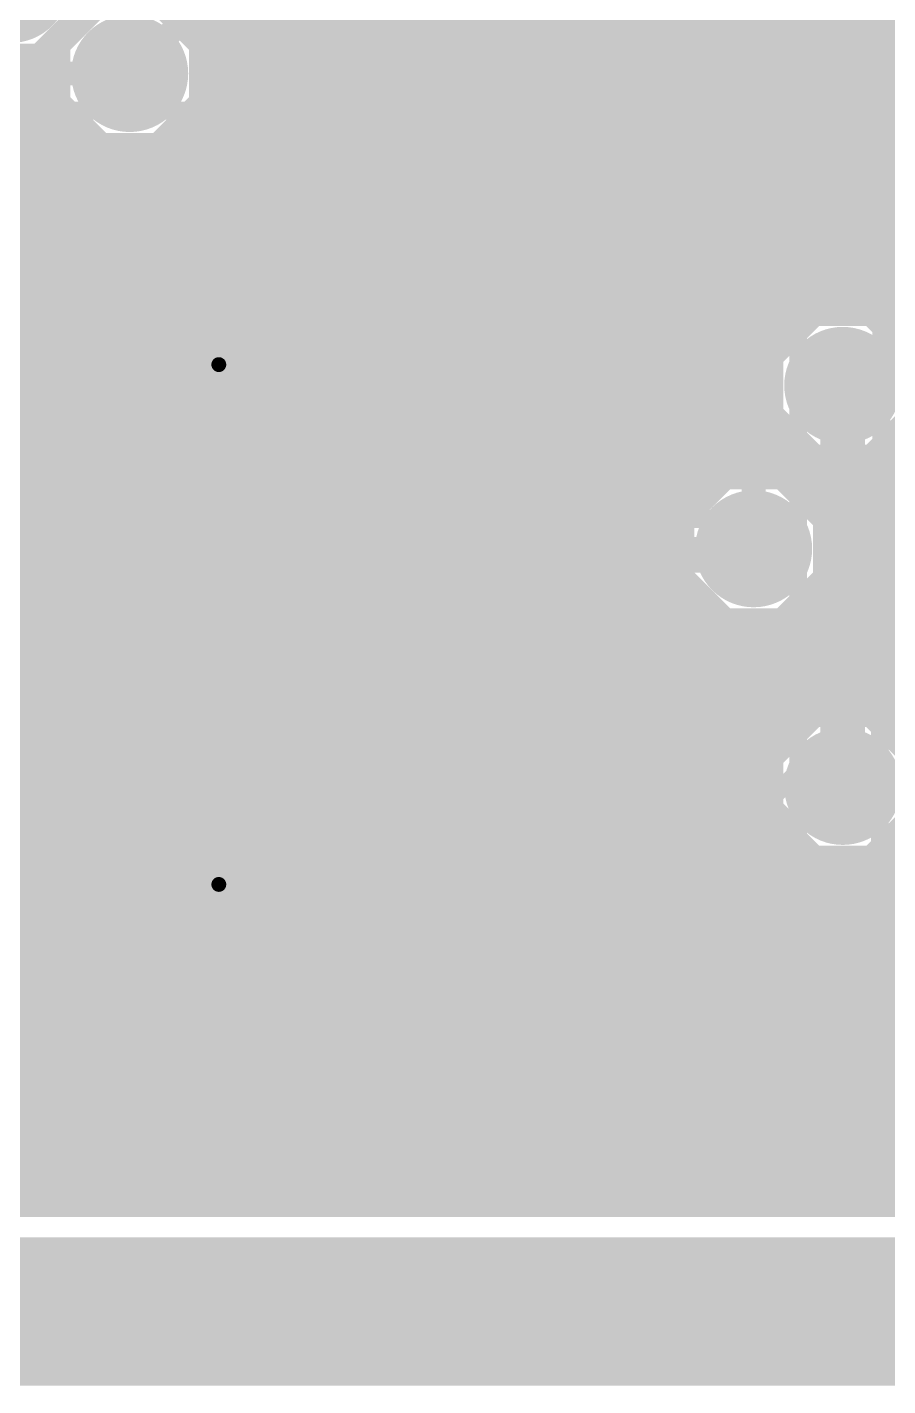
# Model space of a CAD drawing. Extents: x -6 to 196, y -52 to 46.
# Drawn here: x 160.16 to 167.52, y -5.63 to 5.98 of the extents above; entities that cross this region are included whole.
import ezdxf

# ---------------------------------------------------------------- set-up
doc = ezdxf.new("R2010")
doc.units = 0
doc.header["$MEASUREMENT"] = 0
doc.layers.get('0').update_dxf_attribs({"linetype": 'CONTINUOUS'})
for name, color, linetype in [('22-304-1_BOT', 7, 'CONTINUOUS'), ('22-304-1_DRD', 7, 'CONTINUOUS'), ('22-304-1_GND', 6, 'CONTINUOUS'), ('22-304-1_IN1', 4, 'CONTINUOUS'), ('22-304-1_SMT', 5, 'CONTINUOUS'), ('22-304-1_SPT', 10, 'CONTINUOUS'), ('22-304-1_SST', 14, 'CONTINUOUS'), ('22-304-1_TOP', 9, 'CONTINUOUS'), ('THRUHOLE_TAP', 13, 'CONTINUOUS')]:
    doc.layers.add(name, color=color, linetype=linetype)

# ---------------------------------------------------------------- blocks, each defined once
blk = doc.blocks.new('ROUND_52')
at = {"const_width": 0.35052}
blk.add_lwpolyline([(-0.17526, 0, 1), (0.17526, 0, 1)], format="xyb", close=True, dxfattribs=at)
blk = doc.blocks.new('ROUND_57')
at = {"const_width": 0.35052}
blk.add_lwpolyline([(-0.17526, 0, 1), (0.17526, 0, 1)], format="xyb", close=True, dxfattribs=at)
blk = doc.blocks.new('ROUND_80')
at = {"const_width": 0.0635}
blk.add_lwpolyline([(-0.03175, 0, 1), (0.03175, 0, 1)], format="xyb", close=True, dxfattribs=at)
blk = doc.blocks.new('ROUND_83')
at = {"const_width": 0.50038}
blk.add_lwpolyline([(-0.25019, 0, 1), (0.25019, 0, 1)], format="xyb", close=True, dxfattribs=at)
blk = doc.blocks.new('ROUND_85')
at = {"const_width": 0.0635}
blk.add_lwpolyline([(-0.03175, 0, 1), (0.03175, 0, 1)], format="xyb", close=True, dxfattribs=at)
blk = doc.blocks.new('RECTANGLE_5')
blk.add_solid([(0.4826, 0.4064), (0.4826, -0.4064), (-0.4826, 0.4064), (-0.4826, -0.4064)])
blk = doc.blocks.new('RECTANGLE_32')
blk.add_solid([(0.635, 0.508), (0.635, -0.508), (-0.635, 0.508), (-0.635, -0.508)])
blk = doc.blocks.new('ROUND_88')
at = {"const_width": 0.10033}
blk.add_lwpolyline([(-0.050164, 0, 1), (0.050164, 0, 1)], format="xyb", close=True, dxfattribs=at)

msp = doc.modelspace()

# ---------------------------------------------------------------- linework, layer by layer
at = {"layer": '22-304-1_BOT'}
for points, const_width in [([(163.2204, 20.828), (163.2204, -4.064)], 0.254), ([(163.449, 20.828), (163.449, -4.064)], 0.254), ([(163.6776, 20.828), (163.6776, -4.064)], 0.254), ([(163.9062, 20.828), (163.9062, -4.064)], 0.254), ([(164.1348, 20.828), (164.1348, -4.064)], 0.254), ([(164.3634, 20.828), (164.3634, -4.064)], 0.254), ([(164.592, 20.828), (164.592, -4.064)], 0.254), ([(164.8206, 20.828), (164.8206, -4.064)], 0.254), ([(165.0492, 20.828), (165.0492, -4.064)], 0.254), ([(165.2778, 20.828), (165.2778, -4.064)], 0.254), ([(165.5064, 20.828), (165.5064, -4.064)], 0.254), ([(167.1066, 20.828), (167.1066, 3.59664)], 0.254), ([(167.3352, 20.828), (167.3352, 3.56616)], 0.254), ([(167.5638, 20.828), (167.5638, 3.4417)], 0.254), ([(162.433, 11.938), (162.433, 6.985), (161.036, 5.588)], 0.2032), ([(162.9918, 11.557), (162.9918, -4.064)], 0.254), ([(166.37, 1.524), (166.37, 9.525)], 0.2032), ([(165.735, 9.29132), (165.735, 1.75768)], 0.254), ([(166.878, 9.07796), (166.878, 3.54838)], 0.254), ([(165.94074, 9.00176), (165.94074, 2.04724)], 0.254), ([(166.79926, 9.00176), (166.79926, 3.51028)], 0.254), ([(162.73526, 6.68274), (161.7091, 5.65404)], 0.254), ([(162.7632, 6.71068), (162.7632, -4.064)], 0.254), ([(162.5346, 6.47954), (162.5346, -4.064)], 0.254), ([(162.306, 6.25094), (162.306, -4.064)], 0.254), ([(165.94074, 5.9944), (162.04692, 5.9944)], 0.254), ([(162.0774, 6.02234), (162.0774, -4.064)], 0.254), ([(193.929, 5.9944), (166.79926, 5.9944)], 0.254), ([(160.2486, 5.71246), (160.2486, -4.064)], 0.254), ([(160.38322, 5.7658), (160.36036, 5.7658)], 0.254), ([(165.94074, 5.7658), (161.81832, 5.7658)], 0.254), ([(161.8488, 5.79374), (161.8488, -4.064)], 0.254), ([(193.929, 5.7658), (166.79926, 5.7658)], 0.254), ([(160.36036, 5.5372), (159.17926, 5.5372)], 0.254), ([(165.94074, 5.5372), (161.7091, 5.5372)], 0.254), ([(193.929, 5.5372), (166.79926, 5.5372)], 0.254), ([(160.41878, 5.3086), (159.17926, 5.3086)], 0.254), ([(161.6202, 5.24764), (161.6202, -4.064)], 0.254), ([(165.94074, 5.3086), (161.65068, 5.3086)], 0.254), ([(169.75836, 5.3086), (166.79926, 5.3086)], 0.254), ([(160.4772, 5.207), (160.4772, -4.064)], 0.254), ([(160.58896, 5.08), (159.17926, 5.08)], 0.254), ([(160.7058, 4.99618), (160.7058, -4.064)], 0.254), ([(161.3916, 5.01142), (161.3916, -4.064)], 0.254), ([(165.94074, 5.08), (161.48304, 5.08)], 0.254), ([(169.4942, 5.08), (166.79926, 5.08)], 0.254), ([(160.9344, 4.91998), (160.9344, -4.064)], 0.254), ([(161.163, 4.92252), (161.163, -4.064)], 0.254), ([(165.94074, 4.8514), (159.17926, 4.8514)], 0.254), ([(169.3926, 4.8514), (166.79926, 4.8514)], 0.254), ([(165.94074, 4.6228), (159.17926, 4.6228)], 0.254), ([(169.3799, 4.6228), (166.79926, 4.6228)], 0.254), ([(165.94074, 4.3942), (159.17926, 4.3942)], 0.254), ([(169.44848, 4.3942), (166.79926, 4.3942)], 0.254), ([(165.94074, 4.1656), (159.17926, 4.1656)], 0.254), ([(169.62374, 4.1656), (166.79926, 4.1656)], 0.254), ([(165.94074, 3.937), (159.17926, 3.937)], 0.254), ([(169.62374, 3.937), (166.79926, 3.937)], 0.254), ([(165.94074, 3.7084), (159.17926, 3.7084)], 0.254), ([(169.62374, 3.7084), (166.79926, 3.7084)], 0.254), ([(165.94074, 3.4798), (159.17926, 3.4798)], 0.254), ([(169.62374, 3.4798), (167.513, 3.4798)], 0.254), ([(165.94074, 3.2512), (159.17926, 3.2512)], 0.254), ([(165.94074, 3.0226), (159.17926, 3.0226)], 0.254), ([(167.132, -0.508), (167.132, 2.921)], 0.381), ([(165.94074, 2.794), (159.17926, 2.794)], 0.254), ([(165.94074, 2.5654), (159.17926, 2.5654)], 0.254), ([(165.94074, 2.3368), (159.17926, 2.3368)], 0.254), ([(165.94074, 2.1082), (159.17926, 2.1082)], 0.254), ([(165.79342, 1.8796), (159.17926, 1.8796)], 0.254), ([(165.70452, 1.651), (159.17926, 1.651)], 0.254), ([(165.70198, 1.4224), (159.17926, 1.4224)], 0.254), ([(165.735, 1.29032), (165.735, -4.064)], 0.254), ([(165.77818, 1.1938), (159.17926, 1.1938)], 0.254), ([(165.989, 0.9652), (159.17926, 0.9652)], 0.254), ([(165.9636, 0.98298), (165.9636, -4.064)], 0.254), ([(166.1922, 0.87122), (166.1922, -4.064)], 0.254), ([(166.4208, 0.84836), (166.4208, -4.064)], 0.254), ([(166.61384, 0.89408), (166.61384, -0.07112)], 0.254), ([(166.61384, 0.7366), (159.17926, 0.7366)], 0.254), ([(166.61384, 0.508), (159.17926, 0.508)], 0.254), ([(166.61384, 0.2794), (159.17926, 0.2794)], 0.254), ([(166.61384, 0.0508), (159.17926, 0.0508)], 0.254), ([(166.54018, -0.1778), (159.24784, -0.1778)], 0.254), ([(166.46398, -0.4064), (159.385, -0.4064)], 0.254), ([(166.46652, -0.635), (159.42564, -0.635)], 0.254), ([(166.55542, -0.8636), (159.385, -0.8636)], 0.254), ([(166.6494, -0.98044), (166.6494, -4.064)], 0.254), ([(167.5638, -1.0287), (167.5638, -4.064)], 0.254), ([(166.79164, -1.0922), (159.24784, -1.0922)], 0.254), ([(166.878, -1.13538), (166.878, -4.064)], 0.254), ([(167.3352, -1.15316), (167.3352, -4.064)], 0.254), ([(169.96664, -1.0922), (167.47236, -1.0922)], 0.254), ([(167.1066, -1.18364), (167.1066, -4.064)], 0.254), ([(193.929, -1.3208), (154.2669, -1.3208)], 0.254), ([(193.929, -1.5494), (154.2669, -1.5494)], 0.254), ([(193.929, -1.778), (154.2669, -1.778)], 0.254), ([(193.929, -2.0066), (141.34592, -2.0066)], 0.254), ([(193.929, -2.2352), (141.11732, -2.2352)], 0.254), ([(193.929, -2.4638), (140.88872, -2.4638)], 0.254), ([(193.929, -2.6924), (140.66012, -2.6924)], 0.254), ([(193.929, -2.921), (140.43152, -2.921)], 0.254), ([(193.929, -3.1496), (140.20292, -3.1496)], 0.254), ([(193.929, -3.3782), (139.97432, -3.3782)], 0.254), ([(193.929, -3.6068), (139.74572, -3.6068)], 0.254), ([(193.929, -3.8354), (139.51712, -3.8354)], 0.254), ([(193.929, -4.064), (139.28852, -4.064)], 0.254)]:
    msp.add_lwpolyline(points, dxfattribs=dict(at, const_width=const_width))
at = {"layer": '22-304-1_BOT', "const_width": 0.254}
for points in [[(160.02, 5.67436, 0.1446172), (160.38715, 5.78282)], [(160.3883, 5.78104, 0.0725411), (160.36015, 5.588)], [(160.36036, 5.588, 0.4142136), (161.036, 4.91236)], [(161.036, 4.91236, 0.4142136), (161.71164, 5.588)], [(161.71164, 5.588, 0.0244547), (161.70841, 5.65397)], [(167.132, 3.59664, 0.1292189), (166.7998, 3.50933)], [(167.80764, 2.921, 0.4142136), (167.132, 3.59664)], [(165.94074, 2.04724, 0.2246031), (165.69321, 1.524)], [(165.69436, 1.524, 0.4142136), (166.37, 0.84836)], [(166.37, 0.84836, 0.0925965), (166.6139, 0.89392)], [(166.61384, -0.07112, 0.1769366), (166.45424, -0.508)], [(166.45636, -0.508, 0.4142136), (167.132, -1.18364)], [(167.132, -1.18364, 0.4142136), (167.80764, -0.508)]]:
    msp.add_lwpolyline(points, format="xyb", dxfattribs=at)
at = {"layer": '22-304-1_DRD'}
for points, const_width in [([(195.00088, 21.99894), (101.99878, 21.99894), (78.99908, 44.99864), (-4.99872, 44.99864), (-4.99872, -4.99872), (195.00088, -4.99872), (195.00088, 21.99894)], 1.27), ([(160.655, 6.096), (160.655, 6.604)], 0.254), ([(160.782, 6.223), (160.401, 5.842)], 0.254), ([(161.671, 5.842), (161.29, 6.223)], 0.254), ([(160.274, 5.715), (160.655, 6.096)], 0.254), ([(160.401, 5.842), (160.401, 5.334)], 0.254), ([(161.671, 5.334), (161.671, 5.842)], 0.254), ([(159.766, 5.715), (160.274, 5.715)], 0.254), ([(160.401, 5.334), (160.782, 4.953)], 0.254), ([(161.29, 4.953), (161.671, 5.334)], 0.254), ([(160.782, 4.953), (161.29, 4.953)], 0.254), ([(161.544, 3.7338), (161.163, 3.3528)], 0.254), ([(162.052, 3.7338), (161.544, 3.7338)], 0.254), ([(162.433, 3.3528), (162.052, 3.7338)], 0.254), ([(166.878, 3.556), (166.497, 3.175)], 0.254), ([(167.386, 3.556), (166.878, 3.556)], 0.254), ([(167.767, 3.175), (167.386, 3.556)], 0.254), ([(161.163, 3.3528), (161.163, 2.8448)], 0.254), ([(162.433, 2.8448), (162.433, 3.3528)], 0.254), ([(166.497, 3.175), (166.497, 2.667)], 0.254), ([(161.163, 2.8448), (161.544, 2.4638)], 0.254), ([(162.052, 2.4638), (162.433, 2.8448)], 0.254), ([(166.497, 2.667), (166.878, 2.286)], 0.254), ([(167.386, 2.286), (167.767, 2.667)], 0.254), ([(161.544, 2.4638), (162.052, 2.4638)], 0.254), ([(166.878, 2.286), (167.386, 2.286)], 0.254), ([(166.116, 2.159), (165.735, 1.778)], 0.254), ([(166.624, 2.159), (166.116, 2.159)], 0.254), ([(167.005, 1.778), (166.624, 2.159)], 0.254), ([(165.735, 1.778), (165.735, 1.27)], 0.254), ([(167.005, 1.27), (167.005, 1.778)], 0.254), ([(165.735, 1.27), (166.116, 0.889)], 0.254), ([(166.624, 0.889), (167.005, 1.27)], 0.254), ([(166.116, 0.889), (166.624, 0.889)], 0.254), ([(166.878, 0.127), (166.497, -0.254)], 0.254), ([(167.386, 0.127), (166.878, 0.127)], 0.254), ([(167.767, -0.254), (167.386, 0.127)], 0.254), ([(166.497, -0.254), (166.497, -0.762)], 0.254), ([(161.544, -0.7112), (161.163, -1.0922)], 0.254), ([(162.052, -0.7112), (161.544, -0.7112)], 0.254), ([(162.433, -1.0922), (162.052, -0.7112)], 0.254), ([(166.497, -0.762), (166.878, -1.143)], 0.254), ([(167.386, -1.143), (167.767, -0.762)], 0.254), ([(161.163, -1.0922), (161.163, -1.6002)], 0.254), ([(162.433, -1.6002), (162.433, -1.0922)], 0.254), ([(166.878, -1.143), (167.386, -1.143)], 0.254), ([(161.163, -1.6002), (161.544, -1.9812)], 0.254), ([(162.052, -1.9812), (162.433, -1.6002)], 0.254), ([(161.544, -1.9812), (162.052, -1.9812)], 0.254)]:
    msp.add_lwpolyline(points, dxfattribs=dict(at, const_width=const_width))
at = {"layer": '22-304-1_GND', "const_width": 1.27}
msp.add_lwpolyline([(195.00088, 21.99894), (101.99878, 21.99894), (78.99908, 44.99864), (-4.99872, 44.99864), (-4.99872, -4.99872), (195.00088, -4.99872), (195.00088, 21.99894)], dxfattribs=at)
at = {"layer": '22-304-1_IN1', "const_width": 0.254}
for points in [[(193.802, 20.955), (193.802, -3.937), (146.05, -3.937)], [(161.5694, 19.29384), (161.5694, 6.00456)], [(163.1696, 19.29384), (163.1696, -3.937)], [(163.3982, 19.29384), (163.3982, -3.937)], [(163.6268, 19.29384), (163.6268, -3.937)], [(163.8554, 19.29384), (163.8554, -3.937)], [(164.084, 19.29384), (164.084, -3.937)], [(164.3126, 19.29384), (164.3126, -3.937)], [(164.5412, 19.29384), (164.5412, -3.937)], [(164.7698, 19.29384), (164.7698, -3.937)], [(164.9984, 19.29384), (164.9984, -3.937)], [(165.227, 19.29384), (165.227, -3.937)], [(165.4556, 19.29384), (165.4556, -3.937)], [(165.6842, 19.29384), (165.6842, -3.937)], [(167.0558, 19.29384), (167.0558, 3.59156)], [(167.2844, 19.29384), (167.2844, 3.57886)], [(167.513, 19.29384), (167.513, 3.4798)], [(161.798, 11.70432), (161.798, -3.937)], [(162.941, 11.49096), (162.941, -3.937)], [(162.0266, 11.39698), (162.0266, -3.937)], [(162.2552, 11.28522), (162.2552, -3.937)], [(162.4838, 11.26236), (162.4838, -3.937)], [(162.7124, 11.32078), (162.7124, -3.937)], [(165.9128, 9.02716), (165.9128, 2.02184)], [(166.8272, 9.02716), (166.8272, 3.52552)], [(166.1414, 8.88746), (166.1414, 2.159)], [(166.37, 8.84936), (166.37, 2.19964)], [(166.5986, 8.88746), (166.5986, 3.33756)], [(183.88584, 5.9944), (161.57702, 5.9944)], [(160.1978, 5.69722), (160.1978, -3.937)], [(160.38322, 5.7658), (160.36036, 5.7658)], [(183.88584, 5.7658), (161.68878, 5.7658)], [(160.36036, 5.5372), (145.74266, 5.5372)], [(183.88584, 5.5372), (161.7091, 5.5372)], [(160.41878, 5.3086), (145.74266, 5.3086)], [(160.4264, 5.29336), (160.4264, -3.937)], [(169.75836, 5.3086), (161.65068, 5.3086)], [(161.5694, 5.17144), (161.5694, -3.937)], [(160.58896, 5.08), (158.18104, 5.08)], [(160.655, 5.0292), (160.655, -3.937)], [(169.4942, 5.08), (161.48304, 5.08)], [(160.8836, 4.9276), (160.8836, -3.937)], [(161.1122, 4.9149), (161.1122, -3.937)], [(161.3408, 4.98348), (161.3408, -3.937)], [(169.3926, 4.8514), (158.34868, 4.8514)], [(169.3799, 4.6228), (158.4071, 4.6228)], [(169.44848, 4.3942), (158.38678, 4.3942)], [(169.63644, 4.1656), (158.27502, 4.1656)], [(178.32832, 3.937), (157.96768, 3.937)], [(183.88584, 3.7084), (145.72996, 3.7084)], [(166.751, 3.4798), (145.59788, 3.4798)], [(183.88584, 3.4798), (167.513, 3.4798)], [(166.54018, 3.2512), (138.176, 3.2512)], [(166.46398, 3.0226), (133.29412, 3.0226)], [(166.46652, 2.794), (136.49198, 2.794)], [(166.55542, 2.5654), (136.65962, 2.5654)], [(166.5986, 2.50444), (166.5986, 2.159)], [(166.79164, 2.3368), (136.71804, 2.3368)], [(166.8272, 2.31648), (166.8272, 2.02184)], [(183.88584, 2.3368), (167.47236, 2.3368)], [(167.513, 2.3622), (167.513, 0.0508)], [(167.0558, 2.2479), (167.0558, 0.16256)], [(167.2844, 2.2606), (167.2844, 0.14986)], [(166.02964, 2.1082), (136.69772, 2.1082)], [(183.88584, 2.1082), (166.71036, 2.1082)], [(165.79342, 1.8796), (136.58596, 1.8796)], [(183.88584, 1.8796), (166.94404, 1.8796)], [(165.70452, 1.651), (136.27862, 1.651)], [(183.88584, 1.651), (167.03294, 1.651)], [(165.70198, 1.4224), (156.23032, 1.4224)], [(183.88584, 1.4224), (167.03802, 1.4224)], [(165.77818, 1.1938), (156.6037, 1.1938)], [(183.88584, 1.1938), (166.95928, 1.1938)], [(165.989, 0.9652), (156.72816, 0.9652)], [(165.9128, 1.02616), (165.9128, -3.937)], [(180.38064, 0.9652), (166.751, 0.9652)], [(166.8272, 1.02616), (166.8272, 0.09652)], [(166.1414, 0.88646), (166.1414, -3.937)], [(166.37, 0.84836), (166.37, -3.937)], [(166.5986, 0.88646), (166.5986, -0.09144)], [(180.14442, 0.7366), (157.2641, 0.7366)], [(180.05552, 0.508), (157.5308, 0.508)], [(180.05298, 0.2794), (157.62986, 0.2794)], [(166.751, 0.0508), (157.64256, 0.0508)], [(169.926, 0.0508), (167.513, 0.0508)], [(166.54018, -0.1778), (159.24784, -0.1778)], [(166.46398, -0.4064), (159.385, -0.4064)], [(166.46652, -0.635), (159.42564, -0.635)], [(166.55542, -0.8636), (159.385, -0.8636)], [(166.5986, -0.92456), (166.5986, -3.937)], [(166.79164, -1.0922), (159.24784, -1.0922)], [(166.8272, -1.11252), (166.8272, -3.937)], [(167.2844, -1.16586), (167.2844, -3.937)], [(169.96664, -1.0922), (167.47236, -1.0922)], [(167.513, -1.0668), (167.513, -3.937)], [(167.0558, -1.17856), (167.0558, -3.937)], [(193.802, -1.3208), (140.3731, -1.3208)], [(193.802, -1.5494), (140.31468, -1.5494)], [(193.802, -1.778), (140.14704, -1.778)], [(193.802, -2.0066), (121.793, -2.0066)], [(193.802, -2.2352), (121.65584, -2.2352)], [(193.802, -2.4638), (121.07672, -2.4638)], [(193.802, -2.6924), (121.12244, -2.6924)], [(193.802, -2.921), (121.27738, -2.921)], [(193.802, -3.1496), (137.94232, -3.1496)], [(193.802, -3.3782), (138.3157, -3.3782)], [(193.802, -3.6068), (138.44016, -3.6068)], [(193.802, -3.8354), (138.47064, -3.8354)]]:
    msp.add_lwpolyline(points, dxfattribs=at)
for points in [[(161.71164, 5.588, 0.4142136), (161.036, 6.26364)], [(160.02, 5.67436, 0.1446172), (160.38715, 5.78282)], [(160.3883, 5.78104, 0.0725411), (160.36015, 5.588)], [(160.36036, 5.588, 0.4142136), (161.036, 4.91236)], [(161.036, 4.91236, 0.4142136), (161.71164, 5.588)], [(167.132, 3.59664, 0.4142136), (166.45636, 2.921)], [(167.80764, 2.921, 0.4142136), (167.132, 3.59664)], [(166.45636, 2.921, 0.4142136), (167.132, 2.24536)], [(167.132, 2.24536, 0.4142136), (167.80764, 2.921)], [(166.37, 2.19964, 0.4142136), (165.69436, 1.524)], [(167.04564, 1.524, 0.4142136), (166.37, 2.19964)], [(165.69436, 1.524, 0.4142136), (166.37, 0.84836)], [(166.37, 0.84836, 0.4142136), (167.04564, 1.524)], [(167.132, 0.16764, 0.4142136), (166.45636, -0.508)], [(167.80764, -0.508, 0.4142136), (167.132, 0.16764)], [(166.45636, -0.508, 0.4142136), (167.132, -1.18364)], [(167.132, -1.18364, 0.4142136), (167.80764, -0.508)]]:
    msp.add_lwpolyline(points, format="xyb", dxfattribs=at)
at = {"layer": '22-304-1_SST', "const_width": 0.1524}
for points in [[(162.179, 5.842), (162.179, 1.778), (166.751, 1.778), (166.751, 3.556), (166.497, 3.81), (166.751, 4.064), (166.751, 5.842), (162.179, 5.842)], [(159.8295, 5.2705), (159.8295, 2.3495), (161.4678, 2.3495), (161.4678, 5.2705), (159.8295, 5.2705)], [(169.1005, 2.3495), (169.1005, 5.2705), (167.4622, 5.2705), (167.4622, 2.3495), (169.1005, 2.3495)], [(167.45204, 1.7526), (167.28186, 1.69164), (167.28186, 1.45542), (167.45204, 1.397), (167.61968, 1.27762), (168.12768, 1.27762), (168.29786, 1.33604), (168.29786, 1.69164), (168.12768, 1.7526), (167.45204, 1.7526)], [(167.61968, 1.51384), (167.28186, 1.27762)], [(162.179, 1.397), (162.179, -2.667), (166.751, -2.667), (166.751, -0.889), (166.497, -0.635), (166.751, -0.381), (166.751, 1.397), (162.179, 1.397)], [(167.45204, 0.9144), (167.28186, 0.85344), (167.28186, 0.49784), (167.45204, 0.43942), (167.78986, 0.43942), (167.96004, 0.5588), (167.96004, 0.9144), (168.29786, 0.9144), (168.29786, 0.43942)], [(159.8295, 0.8255), (159.8295, -2.0955), (161.4678, -2.0955), (161.4678, 0.8255), (159.8295, 0.8255)], [(167.4495, 0.1905), (167.4495, -2.7305), (169.0878, -2.7305), (169.0878, 0.1905), (167.4495, 0.1905)]]:
    msp.add_lwpolyline(points, dxfattribs=at)
at = {"layer": '22-304-1_TOP'}
for points, const_width in [([(139.0269, 12.79652), (140.49248, 12.79652), (142.748, 10.541), (152.527, 10.541), (153.67, 9.398), (159.131, 9.398), (162.306, 6.223), (164.846, 6.223), (165.227, 5.842), (170.1292, 5.842), (171.45, 4.5212)], 0.2032), ([(139.0269, 9.79424), (141.58976, 9.79424), (142.367, 9.017), (152.019, 9.017), (153.797, 7.239), (160.655, 7.239), (162.179, 5.715), (164.592, 5.715), (164.973, 5.334), (169.799, 5.334), (170.053, 5.08), (170.053, 4.699)], 0.2032), ([(161.036, 5.588), (159.766, 5.588), (159.131, 6.223), (153.543, 6.223), (151.765, 8.001), (142.113, 8.001), (141.32052, 8.79348), (139.0269, 8.79348)], 0.2032), ([(164.4142, 5.28574), (164.28466, 5.28574)], 0.254), ([(164.28466, 5.28574), (164.28466, 3.99034)], 0.254), ([(164.4142, 5.28574), (164.66566, 5.03682)], 0.254), ([(164.465, 5.23494), (164.465, 1.95326)], 0.254), ([(164.49294, 5.207), (164.28466, 5.207)], 0.254), ([(164.6936, 5.00888), (164.6936, 4.64566)], 0.254), ([(164.73424, 4.9784), (164.28466, 4.9784)], 0.254), ([(164.9222, 4.90728), (164.9222, 4.64566)], 0.254), ([(166.30904, 4.90474), (164.973, 4.90474)], 0.254), ([(165.1508, 4.90474), (165.1508, 4.64566)], 0.254), ([(165.3794, 4.90474), (165.3794, 4.64566)], 0.254), ([(165.608, 4.90474), (165.608, 4.64566)], 0.254), ([(165.8366, 4.90474), (165.8366, 4.64566)], 0.254), ([(166.0652, 4.90474), (166.0652, 4.6736)], 0.254), ([(163.322, 4.826), (163.0172, 4.5212), (160.655, 4.5212)], 0.2794), ([(166.243, 4.8514), (166.03726, 4.64566)], 0.254), ([(166.1414, 4.7498), (164.28466, 4.7498)], 0.254), ([(164.64534, 4.64566), (164.64534, 2.97434)], 0.254), ([(166.03726, 4.64566), (164.64534, 4.64566)], 0.254), ([(157.734, 4.572), (160.6042, 4.572), (160.655, 4.5212)], 0.2032), ([(164.64534, 4.5212), (164.28466, 4.5212)], 0.254), ([(165.608, 3.81), (165.862, 3.81), (166.5732, 4.5212), (168.275, 4.5212)], 0.2794), ([(164.64534, 4.2926), (164.28466, 4.2926)], 0.254), ([(162.35934, 4.064), (161.46526, 4.064)], 0.254), ([(164.64534, 4.064), (164.28466, 4.064)], 0.254), ([(161.46526, 4.05384), (161.46526, 3.83286)], 0.254), ([(162.35934, 4.05384), (161.46526, 4.05384)], 0.254), ([(161.4932, 4.05384), (161.4932, 1.95326)], 0.254), ([(161.7218, 4.05384), (161.7218, 1.95326)], 0.254), ([(161.9504, 4.05384), (161.9504, 1.95326)], 0.254), ([(162.179, 4.05384), (162.179, 1.95326)], 0.254), ([(162.35934, 4.05384), (162.35934, 3.99034)], 0.254), ([(164.28466, 3.99034), (162.35934, 3.99034)], 0.254), ([(162.4076, 3.99034), (162.4076, 3.62966)], 0.254), ([(162.6362, 3.99034), (162.6362, 3.62966)], 0.254), ([(162.8648, 3.99034), (162.8648, 3.62966)], 0.254), ([(163.0934, 3.99034), (163.0934, 3.62966)], 0.254), ([(163.322, 3.99034), (163.322, 3.62966)], 0.254), ([(163.5506, 3.99034), (163.5506, 3.62966)], 0.254), ([(163.7792, 3.99034), (163.7792, 3.62966)], 0.254), ([(164.0078, 3.99034), (164.0078, 3.62966)], 0.254), ([(164.2364, 3.99034), (164.2364, 3.62966)], 0.254), ([(164.64534, 3.8354), (161.46526, 3.8354)], 0.254), ([(161.46526, 3.83286), (161.46526, 3.78714), (161.46526, 2.36474)], 0.254), ([(135.04418, 3.81), (135.04418, 2.24282), (135.763, 1.524), (166.37, 1.524)], 0.2032), ([(162.35934, 3.6068), (161.46526, 3.6068)], 0.254), ([(162.35934, 3.62966), (162.35934, 1.95834)], 0.254), ([(164.28466, 3.62966), (162.35934, 3.62966)], 0.254), ([(163.322, 3.62966), (163.322, 2.794)], 0.254), ([(164.28466, 3.62966), (164.28466, 1.95834)], 0.254), ([(164.64534, 3.6068), (164.28466, 3.6068)], 0.254), ([(162.35934, 3.3782), (161.46526, 3.3782)], 0.254), ([(164.64534, 3.3782), (164.28466, 3.3782)], 0.254), ([(162.35934, 3.1496), (161.46526, 3.1496)], 0.254), ([(164.64534, 3.1496), (164.28466, 3.1496)], 0.254), ([(167.132, 2.921), (167.3098, 3.0988), (168.275, 3.0988)], 0.381), ([(159.84474, 3.0988), (160.655, 3.0988)], 0.254), ([(160.655, 2.36474), (160.655, 3.0988)], 0.254), ([(161.46526, 3.0988), (160.655, 3.0988)], 0.254), ([(161.798, 3.0988), (160.655, 3.0988)], 0.2032), ([(161.798, 3.0988), (162.1028, 2.794), (163.322, 2.794)], 0.2032), ([(162.35934, 2.921), (161.46526, 2.921)], 0.254), ([(166.45636, 2.921), (164.28466, 2.921)], 0.254), ([(166.45636, 2.97434), (164.64534, 2.97434)], 0.254), ([(164.6936, 2.97434), (164.6936, 1.95326)], 0.254), ([(164.9222, 2.97434), (164.9222, 1.95326)], 0.254), ([(165.1508, 2.97434), (165.1508, 1.95326)], 0.254), ([(165.3794, 2.97434), (165.3794, 1.95326)], 0.254), ([(165.608, 2.97434), (165.608, 1.95326)], 0.254), ([(165.8366, 2.97434), (165.8366, 1.95326)], 0.254), ([(166.0652, 2.97434), (166.0652, 2.12852)], 0.254), ([(166.2938, 2.97434), (166.2938, 2.19456)], 0.254), ([(166.45636, 2.97434), (166.45426, 2.921)], 0.254), ([(162.35934, 2.794), (163.322, 2.794)], 0.254), ([(164.28466, 2.794), (163.322, 2.794)], 0.254), ([(162.35934, 2.6924), (161.46526, 2.6924)], 0.254), ([(166.49446, 2.6924), (164.28466, 2.6924)], 0.254), ([(166.5224, 2.62636), (166.5224, 2.18186)], 0.254), ([(162.35934, 2.4638), (161.46526, 2.4638)], 0.254), ([(166.63416, 2.4638), (164.28466, 2.4638)], 0.254), ([(161.46526, 2.36474), (159.84474, 2.36474)], 0.254), ([(160.1216, 2.36474), (160.1216, 1.95326)], 0.254), ([(160.3502, 2.36474), (160.3502, 1.95326)], 0.254), ([(160.5788, 2.36474), (160.5788, 1.95326)], 0.254), ([(160.8074, 2.36474), (160.8074, 1.95326)], 0.254), ([(161.036, 2.36474), (161.036, 1.95326)], 0.254), ([(161.2646, 2.36474), (161.2646, 1.95326)], 0.254), ([(186.09056, 2.3495), (181.229, 2.3495), (180.2765, 1.397), (167.767, 1.397), (165.735, -0.635)], 0.2032), ([(166.751, 2.3622), (166.751, 2.0828)], 0.254), ([(167.4368, 2.31648), (167.4368, 1.67132)], 0.254), ([(169.08526, 2.36474), (167.51808, 2.36474)], 0.254), ([(162.35934, 2.2352), (136.71804, 2.2352)], 0.254), ([(170.38574, 2.2352), (164.28466, 2.2352)], 0.254), ([(166.9796, 2.2606), (166.9796, 1.8161)], 0.254), ([(167.2082, 2.2479), (167.2082, 1.44272)], 0.254), ([(162.35934, 2.0066), (136.65962, 2.0066)], 0.254), ([(165.89502, 2.0066), (164.28466, 2.0066)], 0.254), ([(170.61434, 2.0066), (166.84244, 2.0066)], 0.254), ([(165.84676, 1.95326), (136.63422, 1.95326)], 0.254), ([(164.28466, 1.95834), (162.35934, 1.95834)], 0.254), ([(167.57142, 1.778), (166.99738, 1.778)], 0.254), ([(167.46474, 1.69926), (166.96182, 1.19888)], 0.254), ([(167.31234, 1.5494), (167.04564, 1.5494)], 0.254), ([(167.08374, 1.3208), (167.01516, 1.3208)], 0.254), ([(164.28466, 1.09474), (164.28466, -0.45466)], 0.254), ([(165.84676, 1.09474), (164.28466, 1.09474)], 0.254), ([(165.8493, 1.0922), (164.28466, 1.0922)], 0.254), ([(164.465, 1.09474), (164.465, -2.40284)], 0.254), ([(164.6936, 1.09474), (164.6936, 0.20066)], 0.254), ([(164.9222, 1.09474), (164.9222, 0.20066)], 0.254), ([(165.1508, 1.09474), (165.1508, 0.20066)], 0.254), ([(165.3794, 1.09474), (165.3794, 0.20066)], 0.254), ([(165.608, 1.09474), (165.608, 0.20066)], 0.254), ([(165.8366, 1.09474), (165.8366, 0.20066)], 0.254), ([(166.69512, 0.92964), (165.9636, 0.20066)], 0.254), ([(166.0652, 0.91948), (166.0652, 0.29972)], 0.254), ([(166.22268, 0.8636), (164.28466, 0.8636)], 0.254), ([(166.2938, 0.8509), (166.2938, 0.52832)], 0.254), ([(166.62654, 0.8636), (166.51732, 0.8636)], 0.254), ([(166.5224, 0.8636), (166.5224, 0.75692)], 0.254), ([(166.39794, 0.635), (164.28466, 0.635)], 0.254), ([(163.322, 0.381), (160.9598, 0.381), (160.655, 0.0762)], 0.2794), ([(166.16934, 0.4064), (164.28466, 0.4064)], 0.254), ([(164.64534, 0.1778), (164.28466, 0.1778)], 0.254), ([(164.64534, 0.20066), (164.64534, -1.47066)], 0.254), ([(165.9636, 0.20066), (164.64534, 0.20066)], 0.254), ([(156.972, 0.127), (160.6042, 0.127), (160.655, 0.0762)], 0.2032), ([(162.35934, -0.08636), (161.46526, -0.08636)], 0.254), ([(161.46526, -0.08636), (161.46526, -0.61214)], 0.254), ([(161.4932, -0.08636), (161.4932, -2.40284)], 0.254), ([(161.7218, -0.08636), (161.7218, -2.40284)], 0.254), ([(161.9504, -0.08636), (161.9504, -2.40284)], 0.254), ([(162.179, -0.08636), (162.179, -2.40284)], 0.254), ([(162.35934, -0.08636), (162.35934, -0.45466)], 0.254), ([(164.64534, -0.0508), (164.28466, -0.0508)], 0.254), ([(162.35934, -0.2794), (161.46526, -0.2794)], 0.254), ([(164.64534, -0.2794), (164.28466, -0.2794)], 0.254), ([(164.28466, -0.45466), (162.35934, -0.45466)], 0.254), ([(162.4076, -0.45466), (162.4076, -0.81534)], 0.254), ([(162.6362, -0.45466), (162.6362, -0.81534)], 0.254), ([(162.8648, -0.45466), (162.8648, -0.81534)], 0.254), ([(163.0934, -0.45466), (163.0934, -0.81534)], 0.254), ([(163.322, -0.45466), (163.322, -0.81534)], 0.254), ([(163.5506, -0.45466), (163.5506, -0.81534)], 0.254), ([(163.7792, -0.45466), (163.7792, -0.81534)], 0.254), ([(164.0078, -0.45466), (164.0078, -0.81534)], 0.254), ([(164.2364, -0.45466), (164.2364, -0.81534)], 0.254), ([(168.275, -0.5588), (168.2242, -0.508), (167.132, -0.508)], 0.381), ([(142.875, -2.6162), (143.1798, -2.921), (144.78, -2.921), (168.91, -2.921), (169.164, -2.667), (169.164, -0.5588), (169.1132, -0.5588), (168.275, -0.5588)], 0.381), ([(164.64534, -0.508), (161.46526, -0.508)], 0.254), ([(161.46526, -0.61214), (161.46526, -0.65786)], 0.254), ([(161.46526, -0.65786), (161.46526, -2.08026)], 0.254), ([(165.735, -0.635), (165.608, -0.635)], 0.2794), ([(168.275, -1.9812), (167.0812, -1.9812), (165.735, -0.635), (165.608, -0.635)], 0.2794), ([(164.64534, -0.7366), (161.46526, -0.7366)], 0.254), ([(162.35934, -0.81534), (162.35934, -2.40284)], 0.254), ([(164.28466, -0.81534), (162.35934, -0.81534)], 0.254), ([(163.322, -0.81534), (163.322, -1.651)], 0.254), ([(164.28466, -0.81534), (164.28466, -2.40284)], 0.254), ([(162.35934, -0.9652), (161.46526, -0.9652)], 0.254), ([(164.64534, -0.9652), (164.28466, -0.9652)], 0.254), ([(162.35934, -1.1938), (161.46526, -1.1938)], 0.254), ([(164.64534, -1.1938), (164.28466, -1.1938)], 0.254), ([(159.84474, -1.3462), (160.655, -1.3462)], 0.254), ([(160.655, -2.08026), (160.655, -1.3462)], 0.254), ([(161.46526, -1.3462), (160.655, -1.3462)], 0.254), ([(161.798, -1.3462), (160.655, -1.3462)], 0.2032), ([(163.322, -1.651), (162.1028, -1.651), (161.798, -1.3462), (160.655, -1.3462)], 0.2032), ([(162.35934, -1.4224), (161.46526, -1.4224)], 0.254), ([(164.64534, -1.4224), (164.28466, -1.4224)], 0.254), ([(165.91026, -1.47066), (164.64534, -1.47066)], 0.254), ([(164.6936, -1.47066), (164.6936, -2.40284)], 0.254), ([(164.9222, -1.47066), (164.9222, -2.40284)], 0.254), ([(165.1508, -1.47066), (165.1508, -2.40284)], 0.254), ([(165.3794, -1.47066), (165.3794, -2.40284)], 0.254), ([(165.608, -1.47066), (165.608, -2.40284)], 0.254), ([(165.8366, -1.47066), (165.8366, -2.40284)], 0.254), ([(165.91026, -1.47066), (166.74592, -2.30632)], 0.254), ([(166.0652, -1.6256), (166.0652, -2.40284)], 0.254), ([(162.35934, -1.651), (161.46526, -1.651)], 0.254), ([(162.35934, -1.651), (163.322, -1.651)], 0.254), ([(164.28466, -1.651), (163.322, -1.651)], 0.254), ([(166.0906, -1.651), (164.28466, -1.651)], 0.254), ([(166.2938, -1.8542), (166.2938, -2.40284)], 0.254), ([(162.35934, -1.8796), (161.46526, -1.8796)], 0.254), ([(166.3192, -1.8796), (164.28466, -1.8796)], 0.254), ([(161.46526, -2.08026), (159.84474, -2.08026)], 0.254), ([(160.1216, -2.08026), (160.1216, -2.40284)], 0.254), ([(160.3502, -2.08026), (160.3502, -2.40284)], 0.254), ([(160.5788, -2.08026), (160.5788, -2.40284)], 0.254), ([(160.8074, -2.08026), (160.8074, -2.40284)], 0.254), ([(161.036, -2.08026), (161.036, -2.40284)], 0.254), ([(161.2646, -2.08026), (161.2646, -2.40284)], 0.254), ([(166.5224, -2.0828), (166.5224, -2.40284)], 0.254), ([(162.35934, -2.1082), (145.20926, -2.1082)], 0.254), ([(166.5478, -2.1082), (164.28466, -2.1082)], 0.254), ([(166.751, -2.3114), (166.751, -2.40284)], 0.254), ([(162.35934, -2.3368), (145.20926, -2.3368)], 0.254), ([(162.35934, -2.40284), (145.20926, -2.40284)], 0.254), ([(166.77894, -2.3368), (164.28466, -2.3368)], 0.254), ([(166.88308, -2.40284), (164.28466, -2.40284)], 0.254), ([(186.12358, -3.4798), (138.38428, -3.4798)], 0.254), ([(168.91, -3.43916), (144.78, -3.43916)], 0.254), ([(160.1216, -3.43916), (160.1216, -3.937)], 0.254), ([(160.3502, -3.43916), (160.3502, -3.937)], 0.254), ([(160.5788, -3.43916), (160.5788, -3.937)], 0.254), ([(160.8074, -3.43916), (160.8074, -3.937)], 0.254), ([(161.036, -3.43916), (161.036, -3.937)], 0.254), ([(161.2646, -3.43916), (161.2646, -3.937)], 0.254), ([(161.4932, -3.43916), (161.4932, -3.937)], 0.254), ([(161.7218, -3.43916), (161.7218, -3.937)], 0.254), ([(161.9504, -3.43916), (161.9504, -3.937)], 0.254), ([(162.179, -3.43916), (162.179, -3.937)], 0.254), ([(162.4076, -3.43916), (162.4076, -3.937)], 0.254), ([(162.6362, -3.43916), (162.6362, -3.937)], 0.254), ([(162.8648, -3.43916), (162.8648, -3.937)], 0.254), ([(163.0934, -3.43916), (163.0934, -3.937)], 0.254), ([(163.322, -3.43916), (163.322, -3.937)], 0.254), ([(163.5506, -3.43916), (163.5506, -3.937)], 0.254), ([(163.7792, -3.43916), (163.7792, -3.937)], 0.254), ([(164.0078, -3.43916), (164.0078, -3.937)], 0.254), ([(164.2364, -3.43916), (164.2364, -3.937)], 0.254), ([(164.465, -3.43916), (164.465, -3.937)], 0.254), ([(164.6936, -3.43916), (164.6936, -3.937)], 0.254), ([(164.9222, -3.43916), (164.9222, -3.937)], 0.254), ([(165.1508, -3.43916), (165.1508, -3.937)], 0.254), ([(165.3794, -3.43916), (165.3794, -3.937)], 0.254), ([(165.608, -3.43916), (165.608, -3.937)], 0.254), ([(165.8366, -3.43916), (165.8366, -3.937)], 0.254), ([(166.0652, -3.43916), (166.0652, -3.937)], 0.254), ([(166.2938, -3.43916), (166.2938, -3.937)], 0.254), ([(166.5224, -3.43916), (166.5224, -3.937)], 0.254), ([(166.751, -3.43916), (166.751, -3.937)], 0.254), ([(166.9796, -3.43916), (166.9796, -3.937)], 0.254), ([(167.2082, -3.43916), (167.2082, -3.937)], 0.254), ([(167.4368, -3.43916), (167.4368, -3.937)], 0.254), ([(186.12358, -3.7084), (138.46302, -3.7084)], 0.254), ([(193.802, -3.937), (138.45794, -3.937)], 0.254)]:
    msp.add_lwpolyline(points, dxfattribs=dict(at, const_width=const_width))
at = {"layer": '22-304-1_TOP', "const_width": 0.254}
for points in [[(164.67074, 5.03174, 0.1989124), (164.973, 4.90654)], [(164.67074, 5.03174, 0.1989124), (164.973, 4.90654)], [(166.30904, 4.90474, 0.0455994), (166.24389, 4.8505)], [(166.30904, 4.90474, 0.0455994), (166.24389, 4.8505)], [(166.45636, 2.921, 0.4142136), (167.132, 2.24536)], [(167.132, 2.24536, 0.1528563), (167.51724, 2.36595)], [(166.37, 2.19964, 0.224604), (165.84765, 1.95253)], [(167.04564, 1.524, 0.4142136), (166.37, 2.19964)], [(167.767, 1.82626, 0.1989132), (167.46347, 1.70053)], [(166.96182, 1.19888, 0.1262517), (167.04524, 1.524)], [(165.84676, 1.09474, 0.2246031), (166.37, 0.84721)], [(166.37, 0.84836, 0.1257923), (166.69424, 0.93124)], [(166.751, -2.3114, 0.0867496), (166.88261, -2.40384)]]:
    msp.add_lwpolyline(points, format="xyb", dxfattribs=at)

# ---------------------------------------------------------------- block references
at = {"layer": '22-304-1_BOT'}
for name, p in [('ROUND_57', (161.036, 5.588)), ('ROUND_52', (161.798, 3.0988)), ('ROUND_57', (167.132, 2.921)), ('ROUND_57', (166.37, 1.524)), ('ROUND_57', (167.132, -0.508)), ('ROUND_57', (161.798, -1.3462))]:
    msp.add_blockref(name, p, dxfattribs=at)
at = {"layer": '22-304-1_GND'}
for name, p in [('ROUND_83', (160.02, 6.35)), ('ROUND_83', (161.036, 5.588)), ('ROUND_83', (167.132, 2.921)), ('ROUND_80', (161.798, 3.0988)), ('ROUND_83', (166.37, 1.524)), ('ROUND_83', (167.132, -0.508)), ('ROUND_85', (161.798, -1.3462))]:
    msp.add_blockref(name, p, dxfattribs=at)
at = {"layer": '22-304-1_IN1'}
for name, p in [('ROUND_57', (161.036, 5.588)), ('ROUND_52', (161.798, 3.0988)), ('ROUND_57', (167.132, 2.921)), ('ROUND_57', (166.37, 1.524)), ('ROUND_57', (167.132, -0.508)), ('ROUND_57', (161.798, -1.3462))]:
    msp.add_blockref(name, p, dxfattribs=at)
at = {"layer": '22-304-1_SMT'}
for name, p in [('RECTANGLE_32', (163.322, 4.826)), ('RECTANGLE_5', (160.655, 4.5212)), ('RECTANGLE_32', (165.608, 3.81)), ('RECTANGLE_5', (160.655, 3.0988)), ('RECTANGLE_32', (163.322, 2.794)), ('RECTANGLE_32', (163.322, 0.381)), ('RECTANGLE_5', (160.655, 0.0762)), ('RECTANGLE_32', (165.608, -0.635)), ('RECTANGLE_5', (160.655, -1.3462)), ('RECTANGLE_32', (163.322, -1.651))]:
    msp.add_blockref(name, p, dxfattribs=at)
at = {"layer": '22-304-1_SPT'}
for name, p in [('RECTANGLE_32', (163.322, 4.826)), ('RECTANGLE_5', (160.655, 4.5212)), ('RECTANGLE_32', (165.608, 3.81)), ('RECTANGLE_5', (160.655, 3.0988)), ('RECTANGLE_32', (163.322, 2.794)), ('RECTANGLE_32', (163.322, 0.381)), ('RECTANGLE_5', (160.655, 0.0762)), ('RECTANGLE_32', (165.608, -0.635)), ('RECTANGLE_5', (160.655, -1.3462)), ('RECTANGLE_32', (163.322, -1.651))]:
    msp.add_blockref(name, p, dxfattribs=at)
at = {"layer": '22-304-1_TOP'}
for name, p in [('ROUND_57', (161.036, 5.588)), ('RECTANGLE_32', (163.322, 4.826)), ('RECTANGLE_5', (160.655, 4.5212)), ('RECTANGLE_32', (165.608, 3.81)), ('RECTANGLE_5', (160.655, 3.0988)), ('ROUND_52', (161.798, 3.0988)), ('RECTANGLE_32', (163.322, 2.794)), ('ROUND_57', (167.132, 2.921)), ('ROUND_57', (166.37, 1.524)), ('RECTANGLE_32', (163.322, 0.381)), ('RECTANGLE_5', (160.655, 0.0762)), ('RECTANGLE_32', (165.608, -0.635)), ('ROUND_57', (167.132, -0.508)), ('RECTANGLE_5', (160.655, -1.3462)), ('ROUND_57', (161.798, -1.3462)), ('RECTANGLE_32', (163.322, -1.651))]:
    msp.add_blockref(name, p, dxfattribs=at)
at = {"layer": 'THRUHOLE_TAP'}
for p in [(161.036, 5.588), (161.798, 3.0988), (167.132, 2.921), (166.37, 1.524), (167.132, -0.508), (161.798, -1.3462)]:
    msp.add_blockref('ROUND_88', p, dxfattribs=at)

doc.saveas('drawing.dxf')
